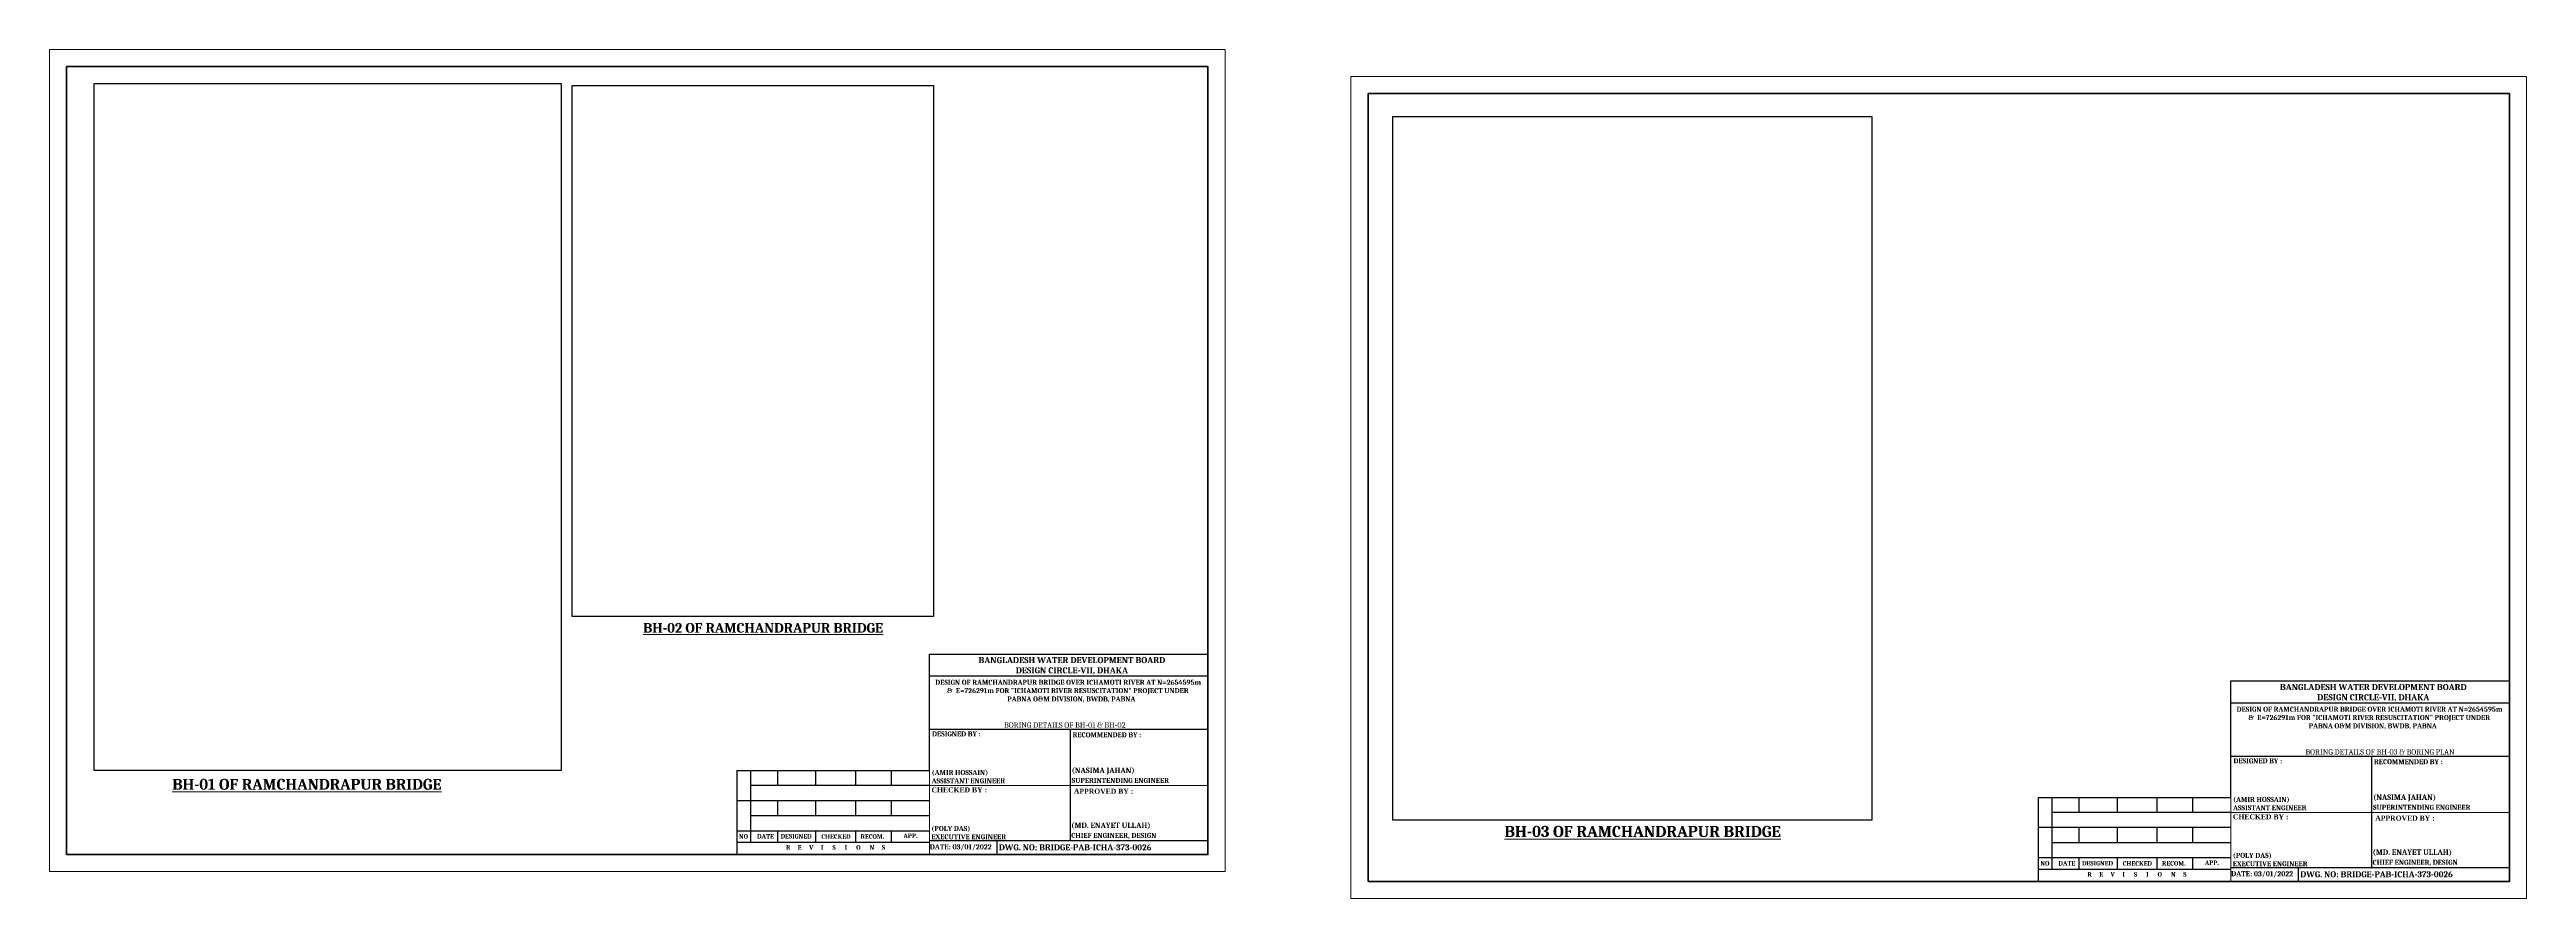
# Paper-space layout 'RAMCHANDRAPUR' of a CAD drawing. Header units: millimetres. Extents: x 472 to 1341, y -769 to -471.
# The model-space entities are those that its viewports show. They can reach past a viewport. Long polylines and large blocks are cut down to what shows.
import ezdxf

# ---------------------------------------------------------------- set-up
doc = ezdxf.new("R2010")
doc.units = ezdxf.units.MM
doc.header["$LTSCALE"] = 25
doc.header["$MEASUREMENT"] = 0
doc.layers.get('0').update_dxf_attribs({"lineweight": 13})
doc.layers.get('Defpoints').update_dxf_attribs({"color": 230, "lineweight": 9})
for name, color, linetype, lineweight in [('GR LEVEL', 10, 'Continuous', 20), ('line', 191, 'Continuous', 18), ('Outline', 191, 'Continuous', 40), ('SECTION', 7, 'Continuous', 30)]:
    doc.layers.add(name, color=color, linetype=linetype, lineweight=lineweight)
doc.layers.add('SLOPEEARTH', color=3, linetype='Continuous')
doc.styles.add('MtXpl_Cambria', font='cambriab.ttf')
doc.styles.get("Standard").update_dxf_attribs({"font": 'swissl.ttf'})
doc.styles.add('tynrb', font='timesbd.ttf')
picture_1 = doc.add_image_def('image8.jpg', size_in_pixel=(979, 1440))
picture_2 = doc.add_image_def('image9.jpg', size_in_pixel=(978, 1439))
picture_3 = doc.add_image_def('image10.jpg', size_in_pixel=(979, 1440))

# ---------------------------------------------------------------- blocks, each defined once
blk = doc.blocks.new('BOX 4')
at = {"layer": 'GR LEVEL', "color": 7, "lineweight": 20}
blk.add_line((830.06, -729.52), (878.46, -729.52), dxfattribs=at)
at = {"layer": 'line', "linetype": 'Continuous'}
for p, q in [((780.69, -724.26), (780.69, -753.75)), ((780.69, -729.52), (830.06, -729.52))]:
    blk.add_line(p, q, dxfattribs=at)
at = {"layer": 'SECTION', "color": 18, "linetype": 'ByBlock', "true_color": 0x000000}
for p, q in [((780.69, -691.12), (780.69, -683.37)), ((780.69, -683.37), (878.46, -683.37)), ((878.46, -691.12), (780.69, -691.12)), ((780.69, -724.26), (780.69, -691.12)), ((878.46, -709.88), (780.69, -709.88)), ((830.06, -709.88), (830.06, -748.99)), ((713.1, -724.26), (713.1, -753.74)), ((713.1, -724.26), (780.69, -724.26)), ((717.89, -724.26), (717.89, -749.55)), ((780.69, -729.52), (717.89, -729.52)), ((727.42, -724.26), (727.42, -729.52)), ((740.79, -724.26), (740.79, -729.52)), ((754.8, -724.26), (754.8, -729.52)), ((767.27, -724.26), (767.27, -729.52)), ((780.69, -734.87), (713.1, -734.87)), ((727.42, -734.87), (727.42, -740.2)), ((740.79, -734.87), (740.79, -740.18)), ((754.8, -734.87), (754.8, -740.18)), ((767.27, -734.87), (767.27, -740.18)), ((780.69, -745.51), (713.1, -745.51)), ((780.69, -740.2), (717.89, -740.2)), ((727.42, -745.51), (727.42, -749.55)), ((740.79, -745.51), (740.79, -749.55)), ((754.8, -745.51), (754.8, -749.55)), ((767.27, -745.51), (767.27, -749.55)), ((780.69, -749.55), (713.1, -749.55)), ((878.46, -748.99), (780.69, -748.99)), ((804.52, -753.75), (804.52, -748.99))]:
    blk.add_line(p, q, dxfattribs=at)
for s, insert, char_height, width, attachment_point in [('{\\fCambria|b1|i0|c0|p18;BANGLADESH WATER DEVELOPMENT BOARD\\PDESIGN CIRCLE-VII, DHAKA}', (830.7, -684.42), 2.149, 104.7539, 2), ('\\A1;\\pi0.21787;{\\fCambria|b1|i0|c0|p18;\\C256;DESIGN OF RAMCHANDRAPUR BRIDGE OVER ICHAMOTI RIVER AT \\A0;\\C0;N=\\A1;2654595\\A0;m \\P\\pi4.36489;&  E=\\A1;72629\\A0;1m\\A1; \\C256;FOR "ICHAMOTI RIVER RESUSCITATION" PROJECT UNDER \\P\\pi25.52148;PABNA O&M DIVISION, BWDB, PABNA}', (782.52, -692.4), 1.755, 96.3877, 1), ('{\\fCambria|b1|i0|c0|p18;DESIGNED BY :}', (781.62, -710.52), 1.755, 23.8285, 1), ('{\\fCambria|b1|i0|c0|p18; RECOMMENDED BY :}', (830.37, -710.83), 1.755, 42.866, 1), ('{\\fCambria|b1|i0|c0|p18;(AMIR HOSSAIN)\\PASSISTANT ENGINEER   \\fTimes New Roman Baltic|b1|i0|c0|p18;                }', (781.5, -724.07), 1.755, 63.9807, 1), ('{\\fCambria|b1|i0|c0|p18;               SUPERINTENDING ENGINEER}', (821.94, -726.85), 1.755, 62.7345, 1), ('{\\fCambria|b1|i0|c0|p18;               \\H1.083x;(NASIMA JAHAN)}', (821.94, -723.22), 1.755, 48.3053, 1), ('{\\fTimes New Roman Baltic|b1|i0|c0|p18;CHECKED BY :}', (781.44, -730.18), 1.755, 42.866, 1), ('{\\fTimes New Roman Baltic|b1|i0|c0|p18;               APPROVED BY :}', (821.36, -730.66), 1.755, 29.8954, 1), ('{\\fCambria|b1|i0|c0|p18;NO}', (715.48, -746.59), 1.5993, 1.0114, 2), ('{\\fCambria|b1|i0|c0|p18;DATE}', (723.18, -746.59), 1.5993, 8.407, 2), ('{\\fCambria|b1|i0|c0|p18;DESIGNED}', (733.94, -746.55), 1.5993, 13.5635, 2), ('{\\fCambria|b1|i0|c0|p18;CHECKED}', (747.92, -746.62), 1.5993, 5.6138, 2), ('{\\fCambria|b1|i0|c0|p18;RECOM.}', (760.7, -746.59), 1.5993, 12.3083, 2), ('{\\fCambria|b1|i0|c0|p18;APP.}', (774.06, -746.4), 1.5993, 13.1451, 2), ('{\\fCambria|b1|i0|c0|p18;(POLY DAS)\\PEXECUTIVE ENGINEER}', (781.4, -743.72), 1.755, 41.1043, 1), ('{\\fCambria|b1|i0|c0|p18;               CHIEF ENGINEER, DESIGN}', (821.79, -746.15), 1.755, 47.4684, 1), ('{\\fCambria|b1|i0|c0|p18;               \\H1.083x;(MD. ENAYET ULLAH)}', (821.79, -742.52), 1.755, 48.3053, 1), ('{\\fCambria|b1|i0|c0|p18;R     E     V     I      S      I      O      N     S}', (747.76, -750.47), 1.5993, 47.4545, 2), ('{\\fCambria|b1|i0|c0|p18;DATE: 03/01/2022}', (780.81, -750.15), 1.8, 96.1689, 1), ('{\\fCambria|b1|i0|c0|p18;DWG. NO: BRIDGE-PAB-ICHA-373-0026}', (805.07, -750.18), 2.106, 104.9115, 1)]:
    blk.add_mtext(s, dxfattribs=dict(at, insert=insert, char_height=char_height, width=width, attachment_point=attachment_point))

msp = doc.modelspace()

# ---------------------------------------------------------------- texts
at = {"color": 0, "width": 29078.80566, "attachment_point": 2, "style": 'tynrb'}
for s, insert, char_height in [('{\\fCambria|b1|i0|c0|p18;\\LBH-02 OF RAMCHANDRAPUR BRIDGE}', (1751114.67, -2812981.554), 800), ('{\\fCambria|b1|i0|c0|p18;\\LBH-03 OF RAMCHANDRAPUR BRIDGE}', (1846511.575, -2820134.846), 900), ('{\\fCambria|b1|i0|c0|p18;\\LBH-01 OF RAMCHANDRAPUR BRIDGE}', (1713215.153, -2825932.659), 900)]:
    msp.add_mtext(s, dxfattribs=dict(at, insert=insert, char_height=char_height))

# ---------------------------------------------------------------- pictures from other files: only their frames are drawn
at = {"layer": 'SLOPEEARTH', "lineweight": -2, "ltscale": 100}
image = msp.add_image(picture_3, insert=(1826259.389, -2819680.529), size_in_units=(38854.062, 57150), dxfattribs=at)
image.dxf.flags = 7
image = msp.add_image(picture_2, insert=(1695530.974, -2825243.579), size_in_units=(38814.375, 57110.312), dxfattribs=at)
image.dxf.flags = 7
image = msp.add_image(picture_1, insert=(1735265.014, -2812425.701), size_in_units=(29991.677, 44114.418), dxfattribs=at)
image.dxf.flags = 7

psp = doc.layouts.new('RAMCHANDRAPUR')

# ---------------------------------------------------------------- linework, layer by layer
at = {"color": 1}
for points in [[(477.96, -477.11), (878.46, -477.11), (878.46, -683.37), (780.69, -683.37), (780.69, -724.26), (713.1, -724.26), (713.1, -753.74), (477.96, -753.75), (477.96, -477.11)], [(934.63, -486.56), (1335.13, -486.56), (1335.13, -692.82), (1237.36, -692.82), (1237.36, -733.71), (1169.78, -733.71), (1169.78, -763.19), (934.63, -763.19), (934.63, -486.56)]]:
    psp.add_lwpolyline(points, close=True, dxfattribs=at)
at = {"layer": 'Defpoints', "lineweight": 13}
for points in [[(884.46, -471.11), (471.96, -471.11), (471.96, -759.75), (884.46, -759.75)], [(1341.13, -480.56), (928.63, -480.56), (928.63, -769.19), (1341.13, -769.19)]]:
    psp.add_lwpolyline(points, close=True, dxfattribs=at)
at = {"layer": 'Outline'}
for points in [[(477.96, -753.75), (878.46, -753.75), (878.46, -477.11), (477.96, -477.11)], [(934.63, -763.19), (1335.13, -763.19), (1335.13, -486.56), (934.63, -486.56)]]:
    psp.add_lwpolyline(points, close=True, dxfattribs=at)

# ---------------------------------------------------------------- block references
at = {"layer": 'SLOPEEARTH', "lineweight": -2}
for p in [(0, 0), (456.67, -9.45)]:
    psp.add_blockref('BOX 4', p, dxfattribs=at)

# ---------------------------------------------------------------- texts
at = {"lineweight": -2, "style": 'MtXpl_Cambria'}
for s, p in [('BORING DETAILS OF BH-01 & BH-02', (806.9, -709.24)), ('BORING DETAILS OF BH-03 & BORING PLAN', (1263.57, -718.69))]:
    psp.add_text(s, height=1.9, dxfattribs=at).set_placement(p)

# ---------------------------------------------------------------- viewports
at = {"layer": '0', "color": 1, "view_target_point": (387.853, -4169.255)}
vp = psp.add_viewport(center=(678.21, -615.43), size=(400.5, 276.637), view_center_point=(1740275.38, -2795305.207), view_height=65487.85859, dxfattribs=at)
vp.dxf.flags = 0x10000  # cut along an outline
vp.dxf.clipping_boundary_handle = psp.add_lwpolyline([(477.96, -477.11), (878.46, -477.11), (878.46, -683.37), (780.69, -683.37), (780.69, -724.26), (713.1, -724.26), (713.1, -753.74), (477.96, -753.75), (477.96, -477.11)], format="xyb", close=True, dxfattribs={"invisible": 1}).dxf.handle
vp = psp.add_viewport(center=(1134.88, -624.88), size=(400.5, 276.637), view_center_point=(1870147.793, -2788490.125), view_height=63962.19835, status=3, dxfattribs=at)
vp.dxf.flags = 0x10000  # cut along an outline
vp.dxf.clipping_boundary_handle = psp.add_lwpolyline([(934.63, -486.56), (1335.13, -486.56), (1335.13, -692.82), (1237.36, -692.82), (1237.36, -733.71), (1169.78, -733.71), (1169.78, -763.19), (934.63, -763.19), (934.63, -486.56)], format="xyb", close=True, dxfattribs={"invisible": 1}).dxf.handle

doc.saveas('drawing.dxf')
